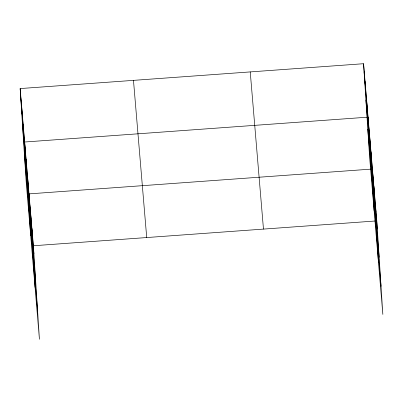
<?xml version="1.0" encoding="UTF-8"?>
<svg xmlns="http://www.w3.org/2000/svg" width="403" height="403" viewBox="0 0 403 403"><rect width="100%" height="100%" fill="white"/><g stroke="black" fill="none" stroke-linecap="round" stroke-linejoin="round"><path stroke-width="0.6" d="M20.15 88.569L33.384 245.754L39.434 339.291L26.2 182.106L20.15 88.569L363.566 63.709L376.8 220.894L382.85 314.431L369.616 157.246L363.566 63.709M371.203 169.114L29.016 193.883L35.066 287.42M33.384 245.754L374.951 221.025M364.095 71.845L377.329 229.035M365.919 100.03L379.147 257.215M367.793 129.066L381.026 286.251M250.238 71.91L263.471 229.095M133.479 80.363L146.712 237.548M20.674 96.71L33.907 253.895M22.497 124.89L35.731 282.075M24.376 153.926L37.61 311.111M375.344 203.606L375.873 211.741M373.888 186.312L374.417 194.453M372.432 169.023L378.482 262.56M370.977 151.735L371.506 159.87M369.521 134.441L370.05 142.581M374.115 210.688L368.065 117.152L24.648 142.012L30.699 235.548M366.569 99.34L367.093 107.475M365.068 81.522L365.597 89.662M31.928 228.466L32.452 236.601M30.472 211.172L30.996 219.313M27.56 176.595L28.089 184.73M26.104 159.301L26.633 167.441M23.147 124.2L23.676 132.335M21.651 106.382L22.175 114.523"/></g></svg>
